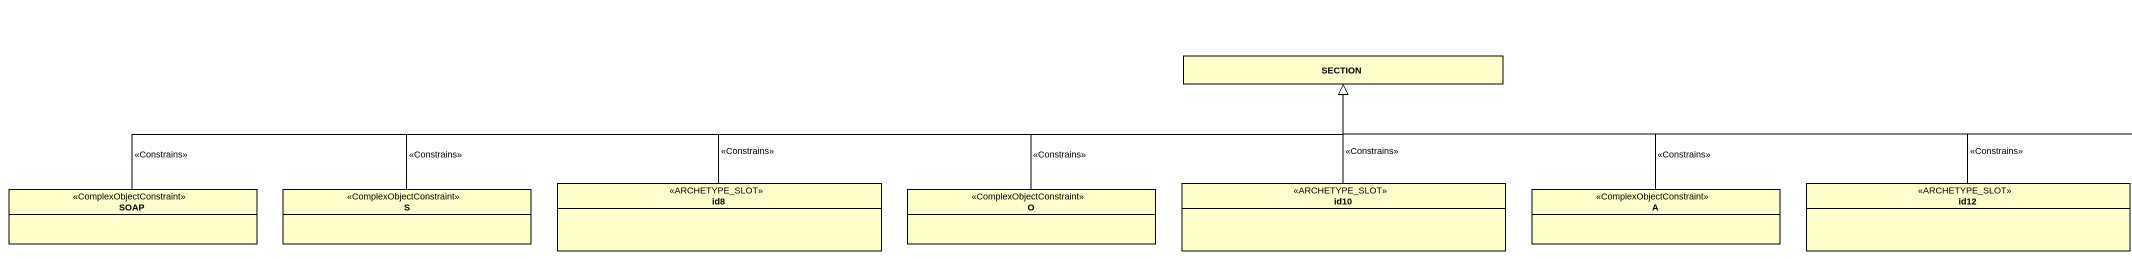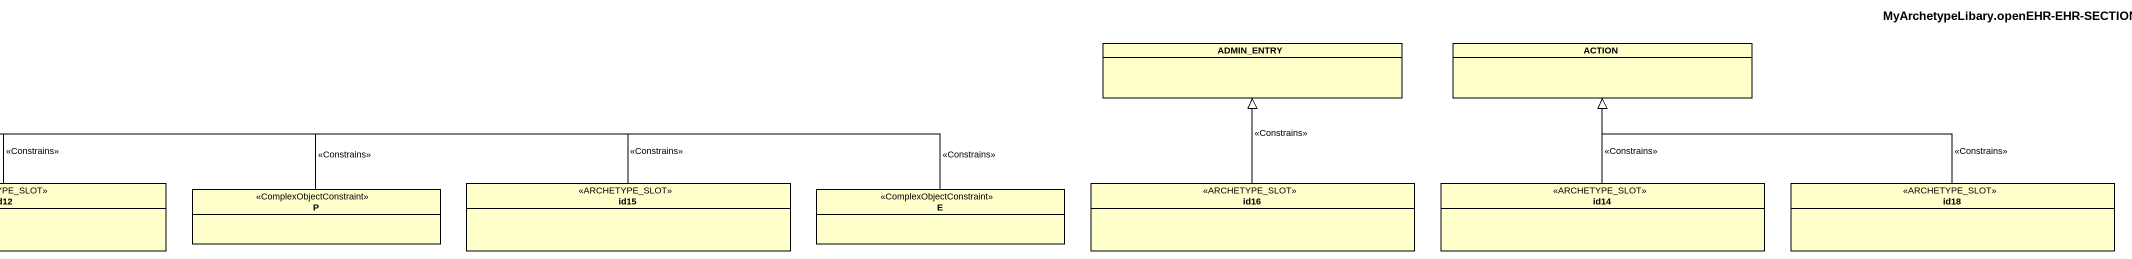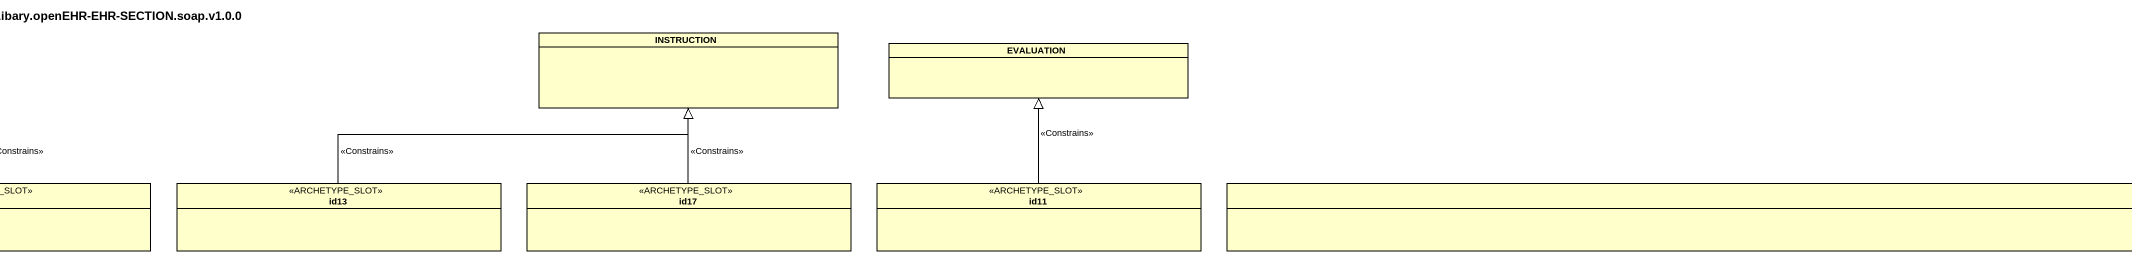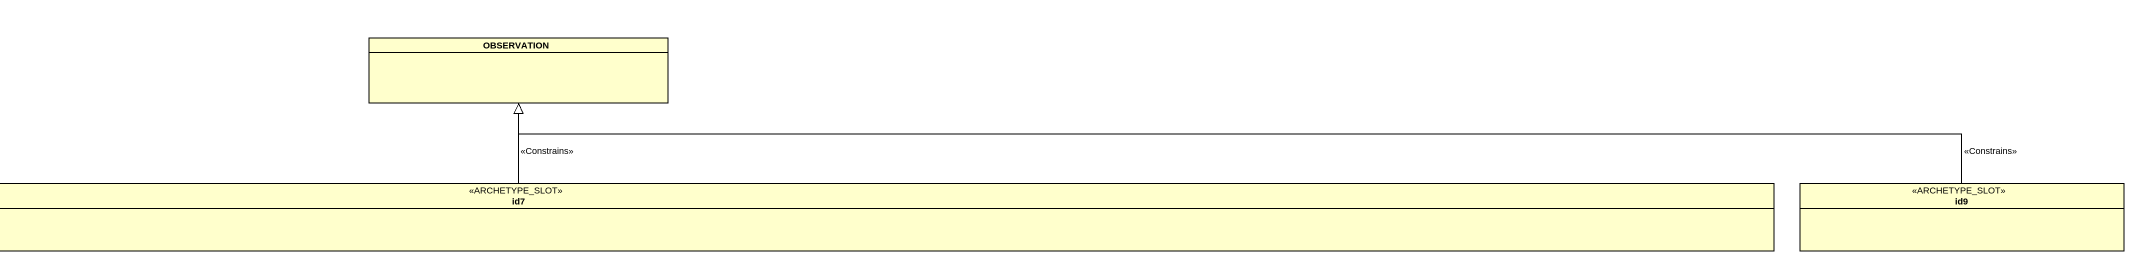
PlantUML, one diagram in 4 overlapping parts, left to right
@startuml
title MyArchetypeLibary.openEHR-EHR-SECTION.soap.v1.0.0
hide circle
hide empty members
class INSTRUCTION
class OBSERVATION
class SECTION
class ADMIN_ENTRY
class "ACTION" as ACTION_
class EVALUATION
class SOAP <<ComplexObjectConstraint>>
class S <<ComplexObjectConstraint>>
class id8 <<ARCHETYPE_SLOT>>
class "O" as O_ <<ComplexObjectConstraint>>
class id10 <<ARCHETYPE_SLOT>>
class A <<ComplexObjectConstraint>>
class id12 <<ARCHETYPE_SLOT>>
class P <<ComplexObjectConstraint>>
class id15 <<ARCHETYPE_SLOT>>
class E <<ComplexObjectConstraint>>
class id16 <<ARCHETYPE_SLOT>>
class id14 <<ARCHETYPE_SLOT>>
class id18 <<ARCHETYPE_SLOT>>
class id13 <<ARCHETYPE_SLOT>>
class id17 <<ARCHETYPE_SLOT>>
class id11 <<ARCHETYPE_SLOT>>
class id7 <<ARCHETYPE_SLOT>>
class id9 <<ARCHETYPE_SLOT>>
SOAP -right-|> SECTION : <<Constrains>>
S -right-|> SECTION : <<Constrains>>
id8 -right-|> SECTION : <<Constrains>>
O_ -right-|> SECTION : <<Constrains>>
id10 -up-|> SECTION : <<Constrains>>
A -left-|> SECTION : <<Constrains>>
id12 -left-|> SECTION : <<Constrains>>
P -left-|> SECTION : <<Constrains>>
id15 -left-|> SECTION : <<Constrains>>
E -left-|> SECTION : <<Constrains>>
id16 -up-|> ADMIN_ENTRY : <<Constrains>>
id14 -up-|> ACTION_ : <<Constrains>>
id18 -left-|> ACTION_ : <<Constrains>>
id13 -right-|> INSTRUCTION : <<Constrains>>
id17 -up-|> INSTRUCTION : <<Constrains>>
id11 -up-|> EVALUATION : <<Constrains>>
id7 -up-|> OBSERVATION : <<Constrains>>
id9 -left-|> OBSERVATION : <<Constrains>>
@enduml
